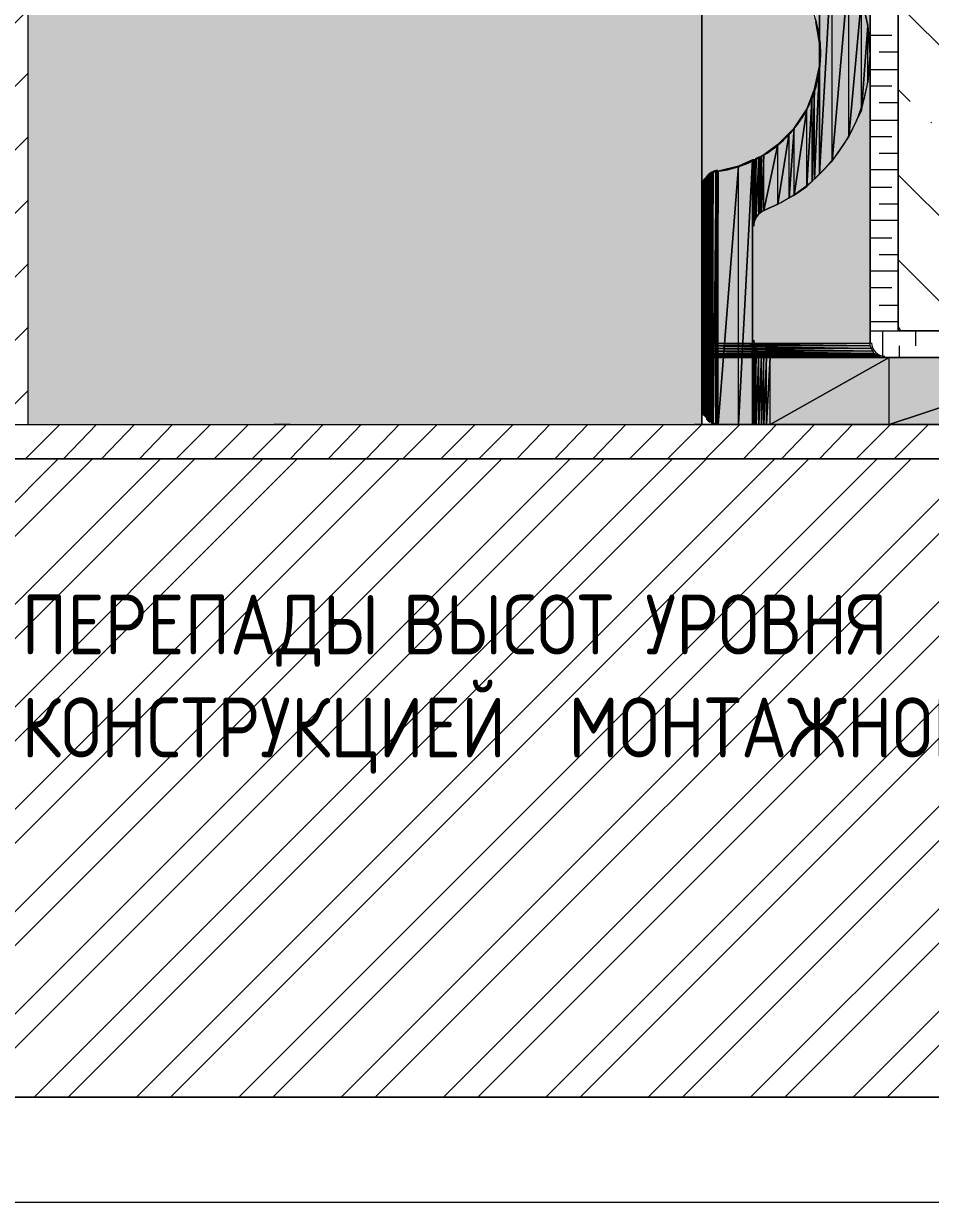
# Model space of a CAD drawing. Header units: millimetres. Extents: x 2518 to 53621, y 2061 to 18648.
# Drawn here: x 25748 to 27263, y 6857 to 8827 of the extents above; entities that cross this region are included whole.
import ezdxf

# ---------------------------------------------------------------- set-up
doc = ezdxf.new("R2010")
doc.units = ezdxf.units.MM
for name, color, linetype, lineweight in [('A-DETL', 7, 'Continuous', 9), ('A-DETL-6', 7, 'Continuous', 5), ('A-DETL-GENF', 7, 'Continuous', 9), ('G-ANNO-TEXT', 7, 'Continuous', 9)]:
    doc.layers.add(name, color=color, linetype=linetype, lineweight=lineweight)
for name, color, linetype, lineweight, true_color in [('A-DETL-GENF-1', 7, 'Continuous', 9, 0xd2d2d2), ('A-DETL-GENF-13', 7, 'Continuous', 9, 0xdddddd), ('A-DETL-GENF-15', 7, 'Continuous', 9, 0xc0c0c0)]:
    doc.layers.add(name, color=color, linetype=linetype, lineweight=lineweight, true_color=true_color)
doc.styles.add('GOST Common_10', font='GOST_Common.ttf', dxfattribs={"width": 0.9, "height": 100})

msp = doc.modelspace()

# ---------------------------------------------------------------- hatches: boundary and pattern name
at = {"layer": 'A-DETL-GENF'}
h = msp.add_hatch(dxfattribs=at)
h.set_pattern_fill('FP_13', color=256, style=0, pattern_type=2)
h.set_pattern_definition([(45, (18390.64, 0), (-53.033, 53.033), [])])
h.paths.add_polyline_path([(25634.2271, 8156.6045), (25755.2741, 8156.6045), (25755.2741, 13780.5878), (25475.8741, 13780.5878), (25475.8741, 8156.6045)])
h = msp.add_hatch(dxfattribs=at)
h.set_pattern_fill('FP_11', color=256, style=0, pattern_type=2)
h.set_pattern_definition([(135, (18390.64, 0), (-142.562, -142.562), []), (135, (18533.2, 0), (-142.562, -142.562), [252.016, -50.403, 1.676, -48.727])])
h.paths.add_polyline_path([(27209.4241, 8313.2378), (27416.8575, 8313.2378), (27416.8575, 9113.3378), (27613.7075, 9113.3378), (27613.7075, 8313.2378), (28136.5241, 8313.2378), (28136.5241, 13780.5878), (27209.4241, 13780.5878), (27209.4241, 8876.6997)])
h.paths.add_polyline_path([(27868.7658, 8333.4769), (27840.0045, 8337.2634), (27813.2033, 8348.3648), (27790.1886, 8366.0247), (27772.5287, 8389.0394), (27761.4273, 8415.8406), (27757.6408, 8444.6019), (27757.6408, 10130.3079), (27761.4273, 10159.0691), (27772.5287, 10185.8704), (27790.1886, 10208.8851), (27813.2033, 10226.5449), (27840.0045, 10237.6464), (27868.7658, 10241.4329), (27897.5271, 10237.6464), (27924.3283, 10226.5449), (27947.3431, 10208.8851), (27965.0029, 10185.8704), (27976.1043, 10159.0691), (27979.8908, 10130.3079), (27979.8908, 8444.6019), (27976.1043, 8415.8406), (27965.0029, 8389.0394), (27947.3431, 8366.0247), (27924.3283, 8348.3648), (27897.5271, 8337.2634)])
for points in [[(27078.1908, 8793.7212), (27078.1908, 8975.7545), (27071.8408, 8829.7045)], [(27078.1908, 8575.7045), (27099.3575, 8952.4712), (27078.1908, 8975.7545), (27078.1908, 8596.8712)], [(27078.1908, 8575.7045), (27099.3575, 8596.8712), (27099.3575, 8952.4712), (27079.38, 8596.8712)], [(27099.3575, 8596.8712), (27126.8741, 8914.3712), (27099.3575, 8952.4712), (27099.3575, 8637.0878)], [(27099.3575, 8596.8712), (27126.8741, 8637.0878), (27126.8741, 8914.3712), (27102.8429, 8637.0878)], [(27126.8741, 8637.0878), (27148.0408, 8869.9212), (27126.8741, 8914.3712), (27126.8741, 8681.5378)], [(27126.8741, 8637.0878), (27148.0408, 8681.5378), (27148.0408, 8869.9212), (27130.9151, 8681.5378)], [(27148.0408, 8681.5378), (27158.6241, 8823.3545), (27148.0408, 8869.9212), (27148.0408, 8823.3545)], [(27148.0408, 8681.5378), (27158.6241, 8728.1045), (27158.6241, 8823.3545)], [(27158.6241, 8728.1045), (27162.8575, 8774.6712), (27158.6241, 8823.3545)], [(27069.7241, 8567.2378), (27078.1908, 8575.7045), (27078.1908, 8755.6212), (27070.1047, 8575.7045)], [(27069.7241, 8567.2378), (27078.1908, 8755.6212), (27069.7241, 8717.5212), (27069.7241, 8575.7045)], [(27065.4908, 8563.0045), (27069.7241, 8567.2378), (27069.7241, 8717.5212), (27065.6068, 8567.2378)], [(27065.4908, 8563.0045), (27069.7241, 8717.5212), (27065.4908, 8706.9378), (27065.4908, 8567.2378)], [(27057.0241, 8554.5378), (27065.4908, 8563.0045), (27065.4908, 8706.9378), (27057.4945, 8563.0045)], [(27057.0241, 8554.5378), (27065.4908, 8706.9378), (27057.0241, 8683.6545), (27057.0241, 8563.0045)], [(27035.8575, 8539.7212), (27057.0241, 8683.6545), (27035.8575, 8651.9045), (27035.8575, 8554.5378)], [(27035.8575, 8539.7212), (27057.0241, 8554.5378), (27056.7129, 8681.5378), (27038.0364, 8554.5378)], [(27027.3908, 8535.4878), (27035.8575, 8539.7212), (27035.8575, 8651.9045), (27027.6987, 8539.7212)], [(27027.3908, 8535.4878), (27035.8575, 8651.9045), (27027.3908, 8643.4378), (27027.3908, 8539.7212)], [(27008.3408, 8524.9045), (27027.3908, 8535.4878), (27027.3908, 8643.4378), (27010.0417, 8535.4878)], [(27008.3408, 8524.9045), (27027.3908, 8643.4378), (27008.3408, 8624.3878), (27008.3408, 8535.4878)], [(26985.0575, 8514.3212), (27008.3408, 8524.9045), (27008.3408, 8624.3878), (26987.2963, 8524.9045)], [(26985.0575, 8514.3212), (27008.3408, 8624.3878), (26985.0575, 8607.4545), (26985.0575, 8524.9045)], [(26942.7241, 8156.6045), (26966.0075, 8598.9878), (26942.7241, 8588.4045), (26942.7241, 8268.7878)], [(26942.7241, 8156.6045), (26966.0075, 8156.6045), (26965.5371, 8590.0508), (26948.6285, 8268.7878)], [(26966.0075, 8491.0378), (26968.1241, 8598.9878), (26966.0075, 8598.9878), (26966.0075, 8497.3878)], [(26968.1241, 8497.3878), (26970.2408, 8598.9878), (26968.1241, 8598.9878), (26968.1241, 8501.6212)], [(26970.2408, 8501.6212), (26972.3575, 8601.1045), (26970.2408, 8598.9878), (26970.2408, 8505.8545)], [(26972.3575, 8505.8545), (26976.5908, 8603.2212), (26972.3575, 8601.1045), (26972.3575, 8507.9712)], [(26972.3575, 8505.8545), (26976.5908, 8507.9712), (26976.3147, 8596.8712), (26972.4495, 8507.9712)], [(26976.5908, 8507.9712), (26978.7075, 8603.2212), (26976.5908, 8603.2212), (26976.5908, 8510.0878)], [(26976.5908, 8507.9712), (26978.7075, 8510.0878), (26978.5664, 8596.8712), (26976.6379, 8510.0878)], [(26978.7075, 8510.0878), (26980.8241, 8605.3378), (26978.7075, 8602.8363), (26978.7075, 8512.2045)], [(26978.7075, 8510.0878), (26980.8241, 8512.2045), (26980.636, 8596.8712), (26978.7545, 8512.2045)], [(26980.8241, 8512.2045), (26985.0575, 8607.4545), (26980.8241, 8605.3378), (26980.8241, 8514.3212)], [(26980.8241, 8512.2045), (26985.0575, 8514.3212), (26984.5871, 8596.8712), (26980.9182, 8514.3212)], [(26887.6908, 8169.3045), (26889.8075, 8571.4712), (26887.6908, 8567.2378), (26887.6908, 8171.4212)], [(26889.8075, 8167.1878), (26889.8075, 8571.4712), (26887.6908, 8169.3045)], [(26889.8075, 8165.0712), (26891.9241, 8573.5878), (26889.8075, 8571.4712), (26889.8075, 8167.1878)], [(26891.9241, 8162.9545), (26891.9241, 8573.5878), (26889.8075, 8165.0712)], [(26891.9241, 8162.9545), (26894.0408, 8575.7045), (26891.9241, 8573.5878), (26891.9241, 8165.0712)], [(26894.0408, 8160.8378), (26894.0408, 8575.7045), (26891.9241, 8162.9545)], [(26894.0408, 8160.8378), (26896.1575, 8577.8212), (26894.0408, 8575.7045), (26894.0408, 8161.8962)], [(26896.1575, 8160.8378), (26896.1521, 8576.7615), (26894.0408, 8160.8378)], [(26896.1575, 8160.8378), (26898.2741, 8577.8212), (26896.1575, 8577.8212), (26896.1575, 8268.7878)], [(26898.2741, 8158.7212), (26898.2715, 8577.2913), (26896.1575, 8160.8378)], [(26900.3908, 8158.7212), (26900.3908, 8577.8212), (26898.2741, 8158.7212)], [(26898.2741, 8158.7212), (26900.3908, 8577.8212), (26898.2741, 8577.292), (26898.2741, 8159.7795)], [(26900.3908, 8158.7212), (26904.6241, 8579.9378), (26900.3908, 8577.8212), (26900.3908, 8268.7878)], [(26904.6241, 8156.6045), (26904.6135, 8578.8768), (26900.3908, 8158.7212)], [(26904.6241, 8156.6045), (26906.7408, 8579.9378), (26904.6241, 8579.9378), (26904.6241, 8158.7212)], [(26906.7408, 8156.6045), (26906.7382, 8579.408), (26904.6241, 8156.6045)], [(26908.8575, 8156.6045), (26908.8575, 8579.9378), (26906.7408, 8156.6045)], [(26906.7408, 8156.6045), (26908.8575, 8579.9378), (26906.7408, 8579.4087), (26906.7408, 8268.7878)], [(26908.8575, 8156.6045), (26942.7241, 8156.6045), (26942.7241, 8588.4045), (26917.6562, 8268.7878)], [(26908.8575, 8156.6045), (26942.7241, 8588.4045), (26908.8575, 8579.9378), (26908.8575, 8268.7878)], [(26966.0075, 8491.0378), (26968.1241, 8497.3878), (26967.6676, 8575.7045), (26966.132, 8497.3878)], [(26968.1241, 8497.3878), (26970.2408, 8501.6212), (26969.7557, 8575.7045), (26968.2123, 8501.6212)], [(26970.2408, 8501.6212), (26972.3575, 8505.8545), (26971.8171, 8575.7045), (26970.3309, 8505.8545)], [(26881.3408, 8184.1212), (26883.4575, 8556.6545), (26881.3408, 8552.4212), (26881.3408, 8268.7878)], [(26883.4575, 8179.8878), (26883.4575, 8556.6545), (26881.3408, 8184.1212)], [(26883.4575, 8173.5378), (26885.5741, 8567.2378), (26883.4575, 8563.0045), (26883.4575, 8179.8878)], [(26885.5741, 8171.4212), (26885.5741, 8567.2378), (26883.4575, 8173.5378)], [(26885.5741, 8171.4212), (26887.6908, 8567.2378), (26885.5741, 8567.2378), (26885.5741, 8173.5378)], [(26887.6908, 8169.3045), (26887.6908, 8567.2378), (26885.5741, 8171.4212)], [(26966.0075, 8156.6045), (26968.1241, 8287.8378), (26966.0075, 8290.798), (26966.0075, 8268.7878)], [(26968.1241, 8156.6045), (26970.2408, 8283.6045), (26968.1241, 8286.5425), (26968.1241, 8268.7878)], [(26970.2408, 8156.6045), (26972.3575, 8279.3712), (26970.2408, 8283.6045), (26970.2408, 8268.7878)], [(26972.3575, 8156.6045), (26976.5908, 8275.1378), (26972.3575, 8279.3712), (26972.3575, 8268.7878)], [(26976.5908, 8156.6045), (26980.8241, 8273.0212), (26976.5908, 8275.1378), (26976.5908, 8268.7878)], [(26966.0075, 8156.6045), (26968.1241, 8156.6045), (26967.8169, 8268.7878)], [(26968.1241, 8156.6045), (26970.2408, 8156.6045), (26969.9939, 8268.7878)], [(26970.2408, 8156.6045), (26972.3575, 8156.6045), (26972.175, 8268.7878)], [(26972.3575, 8156.6045), (26976.5908, 8156.6045), (26976.364, 8268.7878)], [(26976.5908, 8156.6045), (26980.8241, 8156.6045), (26980.6702, 8268.7878)], [(26980.8241, 8156.6045), (26985.0575, 8270.9045), (26980.8241, 8273.0212), (26980.8241, 8268.7878)], [(26980.8241, 8156.6045), (26985.0575, 8156.6045), (26984.9791, 8268.7878)], [(26985.0575, 8156.6045), (26989.2908, 8268.7878), (26985.0575, 8270.9045), (26985.0575, 8268.7878)], [(26989.2908, 8156.6045), (26989.2908, 8268.7878), (26985.0575, 8156.6045)], [(26995.6408, 8156.6045), (26995.6408, 8268.7878), (26989.2908, 8156.6045)], [(26989.2908, 8156.6045), (26995.6408, 8268.7878), (26989.2908, 8268.7878)], [(26995.6408, 8156.6045), (27194.6075, 8156.6045), (27194.6075, 8268.7878), (27162.8575, 8250.8862)], [(26995.6408, 8156.6045), (27194.6075, 8268.7878), (26995.6408, 8268.7878)], [(27194.6075, 8156.6045), (27533.2741, 8268.7878), (27194.6075, 8268.7878)], [(27533.2741, 8156.6045), (27533.2741, 8268.7878), (27196.0413, 8156.6045), (27416.8575, 8156.6045)]]:
    msp.add_hatch(color=256, dxfattribs=at).paths.add_polyline_path(points)
at = {"layer": 'A-DETL-GENF-1'}
h = msp.add_hatch(dxfattribs=at)
h.set_pattern_fill('FP_9', color=256, style=0, pattern_type=2)
h.set_pattern_definition([(0, (18390.643, 0), (60.96, 15.24), [5.029, -40.691, 5.029, -40.691, -243.84]), (0, (18390.643, 0), (60.96, 15.24), [-91.44, 5.029, -86.411, 5.029, -40.691, -106.68]), (0, (18390.643, 0), (60.96, 15.24), [-228.6, 5.029, -25.451, 5.029, -71.171]), (120, (18413.503, 7.62), (-43.678227, 45.172909), [5.029, -40.691, 5.029, -40.691, -243.84]), (120, (18413.503, 7.62), (-43.678227, 45.172909), [-91.44, 5.029, -86.411, 5.029, -40.691, -106.68]), (120, (18413.503, 7.62), (-43.678227, 45.172909), [-228.6, 5.029, -25.451, 5.029, -71.171]), (240, (18421.123, 38.1), (-17.281773, -60.412909), [5.029, -40.691, 5.029, -40.691, -243.84]), (240, (18421.123, 38.1), (-17.281773, -60.412909), [-91.44, 5.029, -86.411, 5.029, -40.691, -106.68]), (240, (18421.123, 38.1), (-17.281773, -60.412909), [-228.6, 5.029, -25.451, 5.029, -71.171])])
h.paths.add_polyline_path([(25755.2741, 8156.6045), (26881.3408, 8156.6045), (26881.3408, 13780.5878), (25755.2741, 13780.5878), (25755.2741, 9352.5212)])
at = {"layer": 'A-DETL-GENF-13'}
h = msp.add_hatch(color=256, dxfattribs=at)
h.paths.add_polyline_path([(27162.8575, 8774.6712), (27162.8575, 13780.5878), (26881.3408, 13780.5878), (26881.3408, 9716.5878), (26883.4575, 9720.8212), (26883.4575, 9725.0545), (26885.5741, 9725.0545), (26885.5741, 9727.1712), (26887.6908, 9729.2878), (26889.8075, 9729.2878), (26891.9241, 9731.4045), (26957.5408, 9731.4045), (26959.6575, 9729.2878), (26961.7741, 9729.2878), (26963.8908, 9727.1712), (26963.8908, 9725.0545), (26966.0075, 9722.9378), (26966.0075, 9667.9045), (26970.2408, 9676.3712), (26982.9408, 9689.0712), (26987.1741, 9689.0712), (26993.5241, 9691.1878), (26997.7575, 9691.1878), (27004.1075, 9689.0712), (27008.3408, 9689.0712), (27021.0408, 9676.3712), (27025.2741, 9667.9045), (27025.2741, 9606.5212), (27065.4908, 9585.3545), (27069.7241, 9462.5878), (27069.7241, 9352.5212), (27065.4908, 9240.3378), (27023.1575, 9219.1712), (27023.1575, 9149.3212), (27021.0408, 9142.9712), (27018.9241, 9138.7378), (27010.4575, 9130.2712), (27006.2241, 9128.1545), (26999.8741, 9126.0378), (26989.2908, 9126.0378), (26985.0575, 9128.1545), (26978.7075, 9130.2712), (26974.4741, 9134.5045), (26972.3575, 9138.7378), (26968.1241, 9142.9712), (26968.1241, 9149.3212), (26966.0075, 9153.5545), (26966.0075, 9058.3045), (26972.3575, 9045.6045), (26976.5908, 9043.4878), (26978.7075, 9039.2545), (26980.8241, 9039.2545), (27027.3908, 9015.9712), (27040.6875, 9006.2402), (27065.4908, 8988.4545), (27078.1908, 8975.7545), (27099.3575, 8952.4712), (27126.8741, 8914.3712), (27148.0408, 8869.9212), (27158.6241, 8823.3545)])
h.paths.add_polyline_path([(26966.0075, 8292.0712), (27162.8575, 8292.0712), (27162.8575, 8774.6712), (27158.6241, 8728.1045), (27148.0408, 8681.5378), (27126.8741, 8637.0878), (27099.3575, 8596.8712), (27057.0241, 8554.5378), (27035.8575, 8539.7212), (27027.3908, 8535.4878), (27008.3408, 8524.9045), (26980.8241, 8512.2045), (26976.5908, 8507.9712), (26972.3575, 8505.8545), (26968.1241, 8497.3878), (26966.0075, 8491.0378), (26966.0075, 8426.4853)])
h.paths.add_polyline_path([(26881.3408, 8552.4212), (26883.4575, 8556.6545), (26883.4575, 8563.0045), (26885.5741, 8567.2378), (26887.6908, 8567.2378), (26889.8075, 8571.4712), (26896.1575, 8577.8212), (26900.3908, 8577.8212), (26904.6241, 8579.9378), (26908.8575, 8579.9378), (26942.7241, 8588.4045), (26966.0075, 8598.9878), (26970.2408, 8598.9878), (26972.3575, 8601.1045), (26976.5908, 8603.2212), (26978.7075, 8603.2212), (26980.8241, 8605.3378), (26985.0575, 8607.4545), (27008.3408, 8624.3878), (27035.8575, 8651.9045), (27057.0241, 8683.6545), (27069.7241, 8717.5212), (27078.1908, 8755.6212), (27078.1908, 8793.7212), (27071.8408, 8829.7045), (27065.4908, 8842.4045), (27057.0241, 8865.6878), (27035.8575, 8897.4378), (27027.3908, 8908.0212), (27010.4575, 8924.9545), (26985.0575, 8944.0045), (26980.8241, 8946.1212), (26978.7075, 8946.1212), (26976.5908, 8948.2378), (26972.3575, 8950.3545), (26970.2408, 8950.3545), (26968.1241, 8952.4712), (26966.0075, 8952.4712), (26955.4241, 8956.7045), (26953.3075, 8958.8212), (26944.8408, 8963.0545), (26906.7408, 8971.5212), (26902.5075, 8971.5212), (26897.2158, 8973.6378), (26895.8551, 8973.9402), (26885.5741, 8984.2212), (26885.5741, 8988.4545), (26883.4575, 8988.4545), (26883.4575, 8994.8045), (26881.3408, 8999.0378), (26881.3408, 8556.6545)])
for points in [[(27162.8575, 8287.8378), (27162.8575, 8292.0712), (26966.0075, 8292.0712), (26966.6489, 8290.7883), (26970.2408, 8290.7343)], [(26970.2408, 8287.8378), (27162.8575, 8287.8378), (26966.6489, 8290.7883), (26968.1241, 8287.8378)], [(27164.9741, 8283.6045), (27162.8575, 8287.8378), (26968.1241, 8287.8378), (26968.7767, 8286.5328), (27162.8575, 8283.6361)], [(26970.2408, 8283.6045), (27162.8575, 8283.6361), (26968.7767, 8286.5328)], [(27167.0908, 8279.3712), (27164.9741, 8283.6045), (26970.2408, 8283.6045), (26970.9042, 8282.2776), (27164.9741, 8279.4025)], [(26972.3575, 8279.3712), (27162.8575, 8279.4339), (26970.9042, 8282.2776)], [(27169.2075, 8275.1378), (27167.0908, 8279.3712), (26972.3575, 8279.3712), (26973.7159, 8278.0127), (27167.0908, 8275.1689)], [(26976.5908, 8275.1378), (27162.8575, 8275.2312), (26973.7159, 8278.0127)], [(27173.4408, 8273.0212), (27169.2075, 8275.1378), (26976.5908, 8275.1378), (26977.9916, 8274.4375), (27169.2075, 8273.0518)], [(26980.8241, 8273.0212), (27162.8575, 8273.0978), (26977.9916, 8274.4375)], [(27177.6741, 8270.9045), (27173.4408, 8273.0212), (26980.8241, 8273.0212), (26982.2659, 8272.3003), (27173.4408, 8270.9347)], [(26985.0575, 8270.9045), (27162.8575, 8271.0103), (26982.2659, 8272.3003)], [(27181.9075, 8268.7878), (27177.6741, 8270.9045), (26985.0575, 8270.9045), (26986.5391, 8270.1637), (27177.6741, 8268.8176)], [(26995.6408, 8268.7878), (27162.8575, 8268.922), (26986.5391, 8270.1637), (26989.2908, 8268.7878)]]:
    msp.add_hatch(color=256, dxfattribs=at).paths.add_polyline_path(points)
at = {"layer": 'A-DETL-GENF-15'}
h = msp.add_hatch(dxfattribs=at)
h.set_pattern_fill('FP_12', color=256, style=0, pattern_type=2)
h.set_pattern_definition([(45, (18390.64, 0), (-85.5373, 85.5373), []), (45, (18447.67, 0), (-85.5373, 85.5373), [])])
h.paths.add_polyline_path([(31190.8741, 7032.6545), (31190.8741, 8099.4545), (25475.8741, 8099.4545), (25475.8741, 7032.6545), (27716.646, 7032.6545)])

# ---------------------------------------------------------------- linework, layer by layer
at = {"layer": 'A-DETL'}
for p, q in [((25755.2741, 8156.6045), (25755.2741, 13780.5878)), ((26881.3408, 8156.6045), (26881.3408, 13780.5878)), ((27162.8575, 8292.0712), (27162.8575, 13780.5878)), ((27209.4241, 13780.5878), (27209.4241, 8313.2378)), ((27078.1908, 8793.7212), (27078.1908, 8975.7545)), ((27078.1908, 8575.7045), (27099.3575, 8952.4712)), ((27099.3575, 8596.8712), (27099.3575, 8952.4712)), ((27099.3575, 8596.8712), (27126.8741, 8914.3712)), ((27126.8741, 8637.0878), (27126.8741, 8914.3712)), ((27126.8741, 8637.0878), (27148.0408, 8869.9212)), ((27158.6241, 8823.3545), (27148.0408, 8869.9212)), ((27148.0408, 8681.5378), (27148.0408, 8869.9212)), ((27071.8408, 8829.7045), (27078.1908, 8793.7212)), ((27148.0408, 8681.5378), (27158.6241, 8823.3545)), ((27162.8575, 8774.6712), (27158.6241, 8823.3545)), ((27158.6241, 8728.1045), (27158.6241, 8823.3545)), ((27078.1908, 8793.7212), (27078.1908, 8755.6212)), ((27158.6241, 8728.1045), (27162.8575, 8774.6712)), ((27069.7241, 8567.2378), (27078.1908, 8755.6212)), ((27078.1908, 8755.6212), (27069.7241, 8717.5212)), ((27078.1908, 8575.7045), (27078.1908, 8755.6212)), ((27148.0408, 8681.5378), (27158.6241, 8728.1045)), ((27065.4908, 8563.0045), (27069.7241, 8717.5212)), ((27069.7241, 8717.5212), (27065.4908, 8706.9378)), ((27069.7241, 8567.2378), (27069.7241, 8717.5212)), ((27057.0241, 8554.5378), (27065.4908, 8706.9378)), ((27065.4908, 8706.9378), (27057.0241, 8683.6545)), ((27065.4908, 8563.0045), (27065.4908, 8706.9378)), ((27035.8575, 8539.7212), (27057.0241, 8683.6545)), ((27057.0241, 8683.6545), (27035.8575, 8651.9045)), ((27057.0241, 8554.5378), (27057.0241, 8683.6545)), ((27126.8741, 8637.0878), (27148.0408, 8681.5378)), ((27027.3908, 8535.4878), (27035.8575, 8651.9045)), ((27035.8575, 8651.9045), (27027.3908, 8643.4378)), ((27035.8575, 8539.7212), (27035.8575, 8651.9045)), ((27008.3408, 8524.9045), (27027.3908, 8643.4378)), ((27027.3908, 8643.4378), (27008.3408, 8624.3878)), ((27027.3908, 8535.4878), (27027.3908, 8643.4378)), ((27099.3575, 8596.8712), (27126.8741, 8637.0878)), ((26985.0575, 8514.3212), (27008.3408, 8624.3878)), ((27008.3408, 8624.3878), (26985.0575, 8607.4545)), ((27008.3408, 8524.9045), (27008.3408, 8624.3878)), ((26942.7241, 8156.6045), (26966.0075, 8598.9878)), ((26966.0075, 8598.9878), (26942.7241, 8588.4045)), ((26966.0075, 8491.0378), (26968.1241, 8598.9878)), ((26968.1241, 8598.9878), (26966.0075, 8598.9878)), ((26966.0075, 8156.6045), (26966.0075, 8598.9878)), ((26968.1241, 8497.3878), (26970.2408, 8598.9878)), ((26970.2408, 8598.9878), (26968.1241, 8598.9878)), ((26968.1241, 8497.3878), (26968.1241, 8598.9878)), ((26970.2408, 8501.6212), (26972.3575, 8601.1045)), ((26972.3575, 8601.1045), (26970.2408, 8598.9878)), ((26970.2408, 8501.6212), (26970.2408, 8598.9878)), ((26972.3575, 8505.8545), (26976.5908, 8603.2212)), ((26976.5908, 8603.2212), (26972.3575, 8601.1045)), ((26972.3575, 8505.8545), (26972.3575, 8601.1045)), ((26976.5908, 8507.9712), (26978.7075, 8603.2212)), ((26978.7075, 8603.2212), (26976.5908, 8603.2212)), ((26976.5908, 8507.9712), (26976.5908, 8603.2212)), ((26978.7075, 8510.0878), (26980.8241, 8605.3378)), ((26980.8241, 8605.3378), (26978.7075, 8603.2212)), ((26978.7075, 8510.0878), (26978.7075, 8603.2212)), ((26980.8241, 8512.2045), (26985.0575, 8607.4545)), ((26985.0575, 8607.4545), (26980.8241, 8605.3378)), ((26980.8241, 8512.2045), (26980.8241, 8605.3378)), ((26985.0575, 8514.3212), (26985.0575, 8607.4545)), ((27078.1908, 8575.7045), (27099.3575, 8596.8712)), ((26889.8075, 8571.4712), (26887.6908, 8567.2378)), ((26889.8075, 8571.4712), (26887.6908, 8169.3045)), ((26891.9241, 8573.5878), (26889.8075, 8571.4712)), ((26891.9241, 8573.5878), (26889.8075, 8165.0712)), ((26889.8075, 8167.1878), (26889.8075, 8571.4712)), ((26894.0408, 8575.7045), (26891.9241, 8573.5878)), ((26894.0408, 8575.7045), (26891.9241, 8162.9545)), ((26891.9241, 8162.9545), (26891.9241, 8573.5878)), ((26894.0408, 8160.8378), (26896.1575, 8577.8212)), ((26896.1575, 8577.8212), (26894.0408, 8575.7045)), ((26894.0408, 8160.8378), (26894.0408, 8575.7045)), ((26898.2741, 8577.8212), (26896.1575, 8577.8212)), ((26898.2741, 8577.8212), (26896.1575, 8160.8378)), ((26896.1575, 8160.8378), (26896.1575, 8577.8212)), ((26898.2741, 8158.7212), (26900.3908, 8577.8212)), ((26900.3908, 8577.8212), (26898.2741, 8577.8212)), ((26898.2741, 8158.7212), (26898.2741, 8577.8212)), ((26904.6241, 8579.9378), (26900.3908, 8577.8212)), ((26904.6241, 8579.9378), (26900.3908, 8158.7212)), ((26900.3908, 8158.7212), (26900.3908, 8577.8212)), ((26904.6241, 8156.6045), (26906.7408, 8579.9378)), ((26906.7408, 8579.9378), (26904.6241, 8579.9378)), ((26904.6241, 8156.6045), (26904.6241, 8579.9378)), ((26906.7408, 8156.6045), (26908.8575, 8579.9378)), ((26908.8575, 8579.9378), (26906.7408, 8579.9378)), ((26906.7408, 8156.6045), (26906.7408, 8579.9378)), ((26908.8575, 8156.6045), (26942.7241, 8588.4045)), ((26942.7241, 8588.4045), (26908.8575, 8579.9378)), ((26908.8575, 8156.6045), (26908.8575, 8579.9378)), ((26942.7241, 8156.6045), (26942.7241, 8588.4045)), ((27069.7241, 8567.2378), (27078.1908, 8575.7045)), ((26883.4575, 8556.6545), (26881.3408, 8552.4212)), ((26883.4575, 8556.6545), (26881.3408, 8184.1212)), ((26885.5741, 8567.2378), (26883.4575, 8563.0045)), ((26885.5741, 8567.2378), (26883.4575, 8173.5378)), ((26883.4575, 8563.0045), (26883.4575, 8556.6545)), ((26883.4575, 8179.8878), (26883.4575, 8556.6545)), ((26887.6908, 8567.2378), (26885.5741, 8567.2378)), ((26887.6908, 8567.2378), (26885.5741, 8171.4212)), ((26885.5741, 8171.4212), (26885.5741, 8567.2378)), ((26887.6908, 8169.3045), (26887.6908, 8567.2378)), ((27035.8575, 8539.7212), (27057.0241, 8554.5378)), ((27057.0241, 8554.5378), (27065.4908, 8563.0045)), ((27065.4908, 8563.0045), (27069.7241, 8567.2378)), ((27008.3408, 8524.9045), (27027.3908, 8535.4878)), ((27027.3908, 8535.4878), (27035.8575, 8539.7212)), ((26976.5908, 8507.9712), (26978.7075, 8510.0878)), ((26978.7075, 8510.0878), (26980.8241, 8512.2045)), ((26980.8241, 8512.2045), (26985.0575, 8514.3212)), ((26985.0575, 8514.3212), (27008.3408, 8524.9045)), ((26966.0075, 8491.0378), (26968.1241, 8497.3878)), ((26968.1241, 8497.3878), (26970.2408, 8501.6212)), ((26970.2408, 8501.6212), (26972.3575, 8505.8545)), ((26972.3575, 8505.8545), (26976.5908, 8507.9712)), ((27209.4241, 8313.2378), (27416.8575, 8313.2378)), ((27162.8575, 8292.0712), (26966.0075, 8292.0712)), ((26968.1241, 8287.8378), (26966.0075, 8292.0712)), ((26966.0075, 8156.6045), (26968.1241, 8287.8378)), ((27162.8575, 8287.8378), (26966.6489, 8290.7883)), ((27162.8575, 8287.8378), (26968.1241, 8287.8378)), ((26970.2408, 8283.6045), (26968.1241, 8287.8378)), ((26968.1241, 8156.6045), (26968.1241, 8287.8378)), ((26968.1241, 8156.6045), (26970.2408, 8283.6045)), ((27164.9741, 8283.6045), (26968.7767, 8286.5328)), ((27164.9741, 8283.6045), (26970.2408, 8283.6045)), ((26972.3575, 8279.3712), (26970.2408, 8283.6045)), ((26970.2408, 8156.6045), (26970.2408, 8283.6045)), ((26970.2408, 8156.6045), (26972.3575, 8279.3712)), ((27167.0908, 8279.3712), (26970.9042, 8282.2776)), ((27167.0908, 8279.3712), (26972.3575, 8279.3712)), ((26976.5908, 8275.1378), (26972.3575, 8279.3712)), ((26972.3575, 8156.6045), (26972.3575, 8279.3712)), ((26972.3575, 8156.6045), (26976.5908, 8275.1378)), ((27169.2075, 8275.1378), (26973.7159, 8278.0127)), ((27169.2075, 8275.1378), (26976.5908, 8275.1378)), ((26980.8241, 8273.0212), (26976.5908, 8275.1378)), ((26976.5908, 8156.6045), (26976.5908, 8275.1378)), ((27173.4408, 8273.0212), (26977.9916, 8274.4375)), ((27162.8575, 8287.8378), (27162.8575, 8292.0712)), ((27164.9741, 8283.6045), (27162.8575, 8287.8378)), ((27167.0908, 8279.3712), (27164.9741, 8283.6045)), ((27169.2075, 8275.1378), (27167.0908, 8279.3712)), ((27173.4408, 8273.0212), (27169.2075, 8275.1378)), ((26976.5908, 8156.6045), (26980.8241, 8273.0212)), ((27173.4408, 8273.0212), (26980.8241, 8273.0212)), ((26985.0575, 8270.9045), (26980.8241, 8273.0212)), ((26980.8241, 8156.6045), (26980.8241, 8273.0212)), ((26980.8241, 8156.6045), (26985.0575, 8270.9045)), ((27177.6741, 8270.9045), (26982.2659, 8272.3003)), ((27177.6741, 8270.9045), (26985.0575, 8270.9045)), ((26989.2908, 8268.7878), (26985.0575, 8270.9045)), ((26985.0575, 8156.6045), (26985.0575, 8270.9045)), ((26985.0575, 8156.6045), (26989.2908, 8268.7878)), ((27181.9075, 8268.7878), (26986.5391, 8270.1637)), ((26989.2908, 8156.6045), (26995.6408, 8268.7878)), ((26995.6408, 8268.7878), (26989.2908, 8268.7878)), ((26989.2908, 8156.6045), (26989.2908, 8268.7878)), ((26995.6408, 8156.6045), (27194.6075, 8268.7878)), ((27194.6075, 8268.7878), (26995.6408, 8268.7878)), ((26995.6408, 8156.6045), (26995.6408, 8268.7878)), ((27177.6741, 8270.9045), (27173.4408, 8273.0212)), ((27181.9075, 8268.7878), (27177.6741, 8270.9045)), ((27194.6075, 8156.6045), (27533.2741, 8268.7878)), ((27533.2741, 8268.7878), (27194.6075, 8268.7878)), ((27194.6075, 8156.6045), (27194.6075, 8268.7878)), ((26881.3408, 8184.1212), (26883.4575, 8179.8878)), ((26883.4575, 8179.8878), (26883.4575, 8173.5378)), ((25475.8741, 8156.6045), (25755.2741, 8156.6045)), ((25755.2741, 8156.6045), (26881.3408, 8156.6045)), ((26883.4575, 8173.5378), (26885.5741, 8171.4212)), ((26885.5741, 8171.4212), (26887.6908, 8169.3045)), ((26887.6908, 8169.3045), (26889.8075, 8167.1878)), ((26889.8075, 8167.1878), (26889.8075, 8165.0712)), ((26889.8075, 8165.0712), (26891.9241, 8162.9545)), ((26891.9241, 8162.9545), (26894.0408, 8160.8378)), ((26894.0408, 8160.8378), (26896.1575, 8160.8378)), ((26896.1575, 8160.8378), (26898.2741, 8158.7212)), ((26898.2741, 8158.7212), (26900.3908, 8158.7212)), ((26900.3908, 8158.7212), (26904.6241, 8156.6045)), ((26904.6241, 8156.6045), (26906.7408, 8156.6045)), ((26906.7408, 8156.6045), (26908.8575, 8156.6045)), ((26908.8575, 8156.6045), (26942.7241, 8156.6045)), ((26942.7241, 8156.6045), (26966.0075, 8156.6045)), ((26966.0075, 8156.6045), (26968.1241, 8156.6045)), ((26968.1241, 8156.6045), (26970.2408, 8156.6045)), ((26970.2408, 8156.6045), (26972.3575, 8156.6045)), ((26972.3575, 8156.6045), (26976.5908, 8156.6045)), ((26976.5908, 8156.6045), (26980.8241, 8156.6045)), ((26980.8241, 8156.6045), (26985.0575, 8156.6045)), ((26985.0575, 8156.6045), (26989.2908, 8156.6045)), ((26989.2908, 8156.6045), (26995.6408, 8156.6045)), ((26995.6408, 8156.6045), (27194.6075, 8156.6045)), ((27194.6075, 8156.6045), (27533.2741, 8156.6045)), ((31190.8741, 8099.4545), (25475.8741, 8099.4545)), ((25475.8741, 7032.6545), (31190.8741, 7032.6545)), ((31190.8741, 7032.6545), (25475.8741, 7032.6545)), ((38390.8741, 6856.6045), (24833.3741, 6856.6045))]:
    msp.add_line(p, q, dxfattribs=at)
at = {"layer": 'A-DETL-6'}
for p, q in [((26881.3408, 8156.6045), (26881.3408, 13780.5878)), ((26881.3408, 8292.0712), (26881.3408, 13780.5878)), ((26881.3408, 8268.7878), (26881.3408, 13780.5878)), ((26881.3408, 13780.5878), (26881.3408, 8156.6045)), ((27162.8575, 13780.5878), (27162.8575, 8313.2378)), ((27162.8575, 13780.5878), (27162.8575, 8292.0712)), ((27162.8575, 13780.5878), (27162.8575, 8292.0712)), ((27209.4241, 8313.2378), (27209.4241, 13780.5878)), ((27209.4241, 8313.2378), (27209.4241, 13780.5878)), ((27078.1908, 8575.7045), (27078.1908, 8975.7545)), ((27078.1908, 8975.7545), (27078.1908, 8793.7212)), ((27099.3575, 8952.4712), (27078.1908, 8575.7045)), ((27099.3575, 8952.4712), (27078.1908, 8575.7045)), ((27099.3575, 8596.8712), (27099.3575, 8952.4712)), ((27099.3575, 8596.8712), (27099.3575, 8952.4712)), ((27126.8741, 8914.3712), (27099.3575, 8596.8712)), ((27126.8741, 8914.3712), (27099.3575, 8596.8712)), ((27126.8741, 8637.0878), (27126.8741, 8914.3712)), ((27126.8741, 8637.0878), (27126.8741, 8914.3712)), ((27148.0408, 8869.9212), (27126.8741, 8637.0878)), ((27148.0408, 8869.9212), (27126.8741, 8637.0878)), ((27148.0408, 8681.5378), (27148.0408, 8869.9212)), ((27148.0408, 8869.9212), (27158.6241, 8823.3545)), ((27148.0408, 8681.5378), (27148.0408, 8869.9212)), ((27078.1908, 8793.7212), (27071.8408, 8829.7045)), ((27158.6241, 8823.3545), (27148.0408, 8681.5378)), ((27158.6241, 8823.3545), (27148.0408, 8681.5378)), ((27158.6241, 8728.1045), (27158.6241, 8823.3545)), ((27158.6241, 8823.3545), (27162.8575, 8774.6712)), ((27158.6241, 8728.1045), (27158.6241, 8823.3545)), ((27198.8408, 8806.4212), (27162.8575, 8806.4212)), ((27078.1908, 8793.7212), (27078.1908, 8755.6212)), ((27078.1908, 8575.7045), (27078.1908, 8793.7212)), ((27078.1908, 8793.7212), (27078.1908, 8575.7045)), ((27078.1908, 8575.7045), (27078.1908, 8793.7212)), ((27162.8575, 8774.6712), (27158.6241, 8728.1045)), ((27209.4241, 8778.9045), (27177.6741, 8778.9045)), ((27078.1908, 8755.6212), (27069.7241, 8567.2378)), ((27078.1908, 8755.6212), (27069.7241, 8567.2378)), ((27069.7241, 8717.5212), (27078.1908, 8755.6212)), ((27078.1908, 8755.6212), (27078.1908, 8575.7045)), ((27078.1908, 8575.7045), (27078.1908, 8755.6212)), ((27209.4241, 8749.2712), (27162.8575, 8749.2712)), ((27148.0408, 8681.5378), (27158.6241, 8728.1045)), ((27069.7241, 8717.5212), (27065.4908, 8563.0045)), ((27069.7241, 8717.5212), (27065.4908, 8563.0045)), ((27065.4908, 8706.9378), (27069.7241, 8717.5212)), ((27069.7241, 8567.2378), (27069.7241, 8717.5212)), ((27069.7241, 8567.2378), (27069.7241, 8717.5212)), ((27198.8408, 8721.7545), (27162.8575, 8721.7545)), ((27065.4908, 8706.9378), (27057.0241, 8554.5378)), ((27065.4908, 8706.9378), (27057.0241, 8554.5378)), ((27057.0241, 8683.6545), (27065.4908, 8706.9378)), ((27065.4908, 8563.0045), (27065.4908, 8706.9378)), ((27065.4908, 8563.0045), (27065.4908, 8706.9378)), ((27209.4241, 8694.2378), (27177.6741, 8694.2378)), ((27057.0241, 8683.6545), (27035.8575, 8539.7212)), ((27057.0241, 8683.6545), (27035.8575, 8539.7212)), ((27035.8575, 8651.9045), (27057.0241, 8683.6545)), ((27057.0241, 8554.5378), (27057.0241, 8683.6545)), ((27057.0241, 8554.5378), (27057.0241, 8683.6545)), ((27126.8741, 8637.0878), (27148.0408, 8681.5378)), ((27035.8575, 8651.9045), (27027.3908, 8535.4878)), ((27035.8575, 8651.9045), (27027.3908, 8535.4878)), ((27027.3908, 8643.4378), (27035.8575, 8651.9045)), ((27035.8575, 8539.7212), (27035.8575, 8651.9045)), ((27035.8575, 8539.7212), (27035.8575, 8651.9045)), ((27209.4241, 8664.6045), (27162.8575, 8664.6045)), ((27027.3908, 8643.4378), (27008.3408, 8524.9045)), ((27027.3908, 8643.4378), (27008.3408, 8524.9045)), ((27008.3408, 8624.3878), (27027.3908, 8643.4378)), ((27027.3908, 8535.4878), (27027.3908, 8643.4378)), ((27027.3908, 8535.4878), (27027.3908, 8643.4378)), ((27099.3575, 8596.8712), (27126.8741, 8637.0878)), ((27198.8408, 8637.0878), (27162.8575, 8637.0878)), ((27008.3408, 8624.3878), (26985.0575, 8514.3212)), ((27008.3408, 8624.3878), (26985.0575, 8514.3212)), ((26985.0575, 8607.4545), (27008.3408, 8624.3878)), ((27008.3408, 8524.9045), (27008.3408, 8624.3878)), ((27008.3408, 8524.9045), (27008.3408, 8624.3878)), ((27209.4241, 8609.5712), (27177.6741, 8609.5712)), ((26966.0075, 8598.9878), (26942.7241, 8156.6045)), ((26966.0075, 8598.9878), (26942.7241, 8156.6045)), ((26942.7241, 8588.4045), (26966.0075, 8598.9878)), ((26968.1241, 8598.9878), (26966.0075, 8491.0378)), ((26968.1241, 8598.9878), (26966.0075, 8491.0378)), ((26966.0075, 8491.0378), (26966.0075, 8598.9878)), ((26966.0075, 8598.9878), (26968.1241, 8598.9878)), ((26966.0075, 8486.8045), (26966.0075, 8598.9878)), ((26966.0075, 8598.9878), (26966.0075, 8486.8045)), ((26966.0075, 8486.8045), (26966.0075, 8598.9878)), ((26966.0075, 8598.9878), (26966.0075, 8491.0378)), ((26966.0075, 8156.6045), (26966.0075, 8598.9878)), ((26970.2408, 8598.9878), (26968.1241, 8497.3878)), ((26970.2408, 8598.9878), (26968.1241, 8497.3878)), ((26968.1241, 8497.3878), (26968.1241, 8598.9878)), ((26968.1241, 8598.9878), (26970.2408, 8598.9878)), ((26968.1241, 8497.3878), (26968.1241, 8598.9878)), ((26972.3575, 8601.1045), (26970.2408, 8501.6212)), ((26972.3575, 8601.1045), (26970.2408, 8501.6212)), ((26970.2408, 8598.9878), (26972.3575, 8601.1045)), ((26970.2408, 8501.6212), (26970.2408, 8598.9878)), ((26970.2408, 8501.6212), (26970.2408, 8598.9878)), ((26976.5908, 8603.2212), (26972.3575, 8505.8545)), ((26976.5908, 8603.2212), (26972.3575, 8505.8545)), ((26972.3575, 8601.1045), (26976.5908, 8603.2212)), ((26972.3575, 8505.8545), (26972.3575, 8601.1045)), ((26972.3575, 8505.8545), (26972.3575, 8601.1045)), ((26978.7075, 8603.2212), (26976.5908, 8507.9712)), ((26978.7075, 8603.2212), (26976.5908, 8507.9712)), ((26976.5908, 8507.9712), (26976.5908, 8603.2212)), ((26976.5908, 8603.2212), (26978.7075, 8603.2212)), ((26976.5908, 8507.9712), (26976.5908, 8603.2212)), ((26980.8241, 8605.3378), (26978.7075, 8510.0878)), ((26980.8241, 8605.3378), (26978.7075, 8510.0878)), ((26978.7075, 8603.2212), (26980.8241, 8605.3378)), ((26978.7075, 8510.0878), (26978.7075, 8603.2212)), ((26978.7075, 8510.0878), (26978.7075, 8603.2212)), ((26985.0575, 8607.4545), (26980.8241, 8512.2045)), ((26985.0575, 8607.4545), (26980.8241, 8512.2045)), ((26980.8241, 8605.3378), (26985.0575, 8607.4545)), ((26980.8241, 8512.2045), (26980.8241, 8605.3378)), ((26980.8241, 8512.2045), (26980.8241, 8605.3378)), ((26985.0575, 8514.3212), (26985.0575, 8607.4545)), ((26985.0575, 8514.3212), (26985.0575, 8607.4545)), ((27078.1908, 8575.7045), (27099.3575, 8596.8712)), ((26889.8075, 8571.4712), (26887.6908, 8169.3045)), ((26889.8075, 8571.4712), (26887.6908, 8169.3045)), ((26887.6908, 8567.2378), (26889.8075, 8571.4712)), ((26891.9241, 8573.5878), (26889.8075, 8165.0712)), ((26891.9241, 8573.5878), (26889.8075, 8165.0712)), ((26889.8075, 8571.4712), (26891.9241, 8573.5878)), ((26889.8075, 8165.0712), (26889.8075, 8571.4712)), ((26889.8075, 8167.1878), (26889.8075, 8571.4712)), ((26889.8075, 8571.4712), (26889.8075, 8167.1878)), ((26889.8075, 8167.1878), (26889.8075, 8571.4712)), ((26889.8075, 8571.4712), (26889.8075, 8165.0712)), ((26889.8075, 8167.1878), (26889.8075, 8571.4712)), ((26894.0408, 8575.7045), (26891.9241, 8162.9545)), ((26894.0408, 8575.7045), (26891.9241, 8162.9545)), ((26891.9241, 8573.5878), (26894.0408, 8575.7045)), ((26891.9241, 8162.9545), (26891.9241, 8573.5878)), ((26891.9241, 8162.9545), (26891.9241, 8573.5878)), ((26896.1575, 8577.8212), (26894.0408, 8160.8378)), ((26896.1575, 8577.8212), (26894.0408, 8160.8378)), ((26894.0408, 8575.7045), (26896.1575, 8577.8212)), ((26894.0408, 8160.8378), (26894.0408, 8575.7045)), ((26894.0408, 8160.8378), (26894.0408, 8575.7045)), ((26898.2741, 8577.8212), (26896.1575, 8160.8378)), ((26898.2741, 8577.8212), (26896.1575, 8160.8378)), ((26896.1575, 8160.8378), (26896.1575, 8577.8212)), ((26896.1575, 8577.8212), (26898.2741, 8577.8212)), ((26896.1575, 8160.8378), (26896.1575, 8577.8212)), ((26900.3908, 8577.8212), (26898.2741, 8158.7212)), ((26900.3908, 8577.8212), (26898.2741, 8158.7212)), ((26898.2741, 8158.7212), (26898.2741, 8577.8212)), ((26898.2741, 8577.8212), (26900.3908, 8577.8212)), ((26898.2741, 8158.7212), (26898.2741, 8577.8212)), ((26904.6241, 8579.9378), (26900.3908, 8158.7212)), ((26904.6241, 8579.9378), (26900.3908, 8158.7212)), ((26900.3908, 8577.8212), (26904.6241, 8579.9378)), ((26900.3908, 8158.7212), (26900.3908, 8577.8212)), ((26900.3908, 8158.7212), (26900.3908, 8577.8212)), ((26906.7408, 8579.9378), (26904.6241, 8156.6045)), ((26906.7408, 8579.9378), (26904.6241, 8156.6045)), ((26904.6241, 8156.6045), (26904.6241, 8579.9378)), ((26904.6241, 8579.9378), (26906.7408, 8579.9378)), ((26904.6241, 8156.6045), (26904.6241, 8579.9378)), ((26908.8575, 8579.9378), (26906.7408, 8156.6045)), ((26908.8575, 8579.9378), (26906.7408, 8156.6045)), ((26906.7408, 8156.6045), (26906.7408, 8579.9378)), ((26906.7408, 8579.9378), (26908.8575, 8579.9378)), ((26906.7408, 8156.6045), (26906.7408, 8579.9378)), ((26942.7241, 8588.4045), (26908.8575, 8156.6045)), ((26942.7241, 8588.4045), (26908.8575, 8156.6045)), ((26908.8575, 8579.9378), (26942.7241, 8588.4045)), ((26908.8575, 8156.6045), (26908.8575, 8579.9378)), ((26908.8575, 8156.6045), (26908.8575, 8579.9378)), ((26942.7241, 8156.6045), (26942.7241, 8588.4045)), ((26942.7241, 8156.6045), (26942.7241, 8588.4045)), ((27069.7241, 8567.2378), (27078.1908, 8575.7045)), ((27209.4241, 8582.0545), (27162.8575, 8582.0545)), ((26883.4575, 8556.6545), (26881.3408, 8184.1212)), ((26881.3408, 8552.4212), (26883.4575, 8556.6545)), ((26883.4575, 8556.6545), (26881.3408, 8184.1212)), ((26881.3408, 8552.4212), (26881.3408, 8184.1212)), ((26881.3408, 8184.1212), (26881.3408, 8552.4212)), ((26885.5741, 8567.2378), (26883.4575, 8173.5378)), ((26885.5741, 8567.2378), (26883.4575, 8173.5378)), ((26883.4575, 8563.0045), (26885.5741, 8567.2378)), ((26883.4575, 8173.5378), (26883.4575, 8563.0045)), ((26883.4575, 8179.8878), (26883.4575, 8563.0045)), ((26883.4575, 8563.0045), (26883.4575, 8175.6545)), ((26883.4575, 8173.5378), (26883.4575, 8563.0045)), ((26883.4575, 8563.0045), (26883.4575, 8175.6545)), ((26883.4575, 8175.6545), (26883.4575, 8563.0045)), ((26883.4575, 8563.0045), (26883.4575, 8175.6545)), ((26883.4575, 8563.0045), (26883.4575, 8179.8878)), ((26883.4575, 8556.6545), (26883.4575, 8563.0045)), ((26883.4575, 8179.8878), (26883.4575, 8556.6545)), ((26883.4575, 8179.8878), (26883.4575, 8556.6545)), ((26883.4575, 8556.6545), (26883.4575, 8179.8878)), ((26883.4575, 8179.8878), (26883.4575, 8556.6545)), ((26883.4575, 8556.6545), (26883.4575, 8179.8878)), ((26883.4575, 8179.8878), (26883.4575, 8556.6545)), ((26887.6908, 8567.2378), (26885.5741, 8171.4212)), ((26887.6908, 8567.2378), (26885.5741, 8171.4212)), ((26885.5741, 8171.4212), (26885.5741, 8567.2378)), ((26885.5741, 8567.2378), (26887.6908, 8567.2378)), ((26885.5741, 8171.4212), (26885.5741, 8567.2378)), ((26887.6908, 8169.3045), (26887.6908, 8567.2378)), ((26887.6908, 8169.3045), (26887.6908, 8567.2378)), ((27035.8575, 8539.7212), (27057.0241, 8554.5378)), ((27057.0241, 8554.5378), (27065.4908, 8563.0045)), ((27065.4908, 8563.0045), (27069.7241, 8567.2378)), ((27198.8408, 8552.4212), (27162.8575, 8552.4212)), ((27008.3408, 8524.9045), (27027.3908, 8535.4878)), ((27027.3908, 8535.4878), (27035.8575, 8539.7212)), ((26976.5908, 8507.9712), (26978.7075, 8510.0878)), ((26978.7075, 8510.0878), (26980.8241, 8512.2045)), ((26980.8241, 8512.2045), (26985.0575, 8514.3212)), ((26985.0575, 8514.3212), (27008.3408, 8524.9045)), ((27209.4241, 8524.9045), (27177.6741, 8524.9045)), ((26966.0075, 8491.0378), (26968.1241, 8497.3878)), ((26966.0075, 8491.0378), (26966.0075, 8486.8045)), ((26968.1241, 8497.3878), (26970.2408, 8501.6212)), ((26970.2408, 8501.6212), (26972.3575, 8505.8545)), ((26972.3575, 8505.8545), (26976.5908, 8507.9712)), ((27209.4241, 8497.3878), (27162.8575, 8497.3878)), ((26966.0075, 8486.8045), (26966.0075, 8296.3045)), ((27198.8408, 8467.7545), (27162.8575, 8467.7545)), ((27209.4241, 8440.2378), (27177.6741, 8440.2378)), ((27209.4241, 8412.7212), (27162.8575, 8412.7212)), ((27198.8408, 8385.2045), (27162.8575, 8385.2045)), ((27209.4241, 8355.5712), (27177.6741, 8355.5712)), ((27209.4241, 8328.0545), (27162.8575, 8328.0545)), ((27162.8575, 8292.0712), (27162.8575, 8313.2378)), ((27162.8575, 8313.2378), (27209.4241, 8313.2378)), ((27162.8575, 8292.0712), (27162.8575, 8313.2378)), ((27162.8575, 8313.2378), (27416.8575, 8313.2378)), ((27184.0241, 8268.7878), (27184.0241, 8313.2378)), ((27209.4241, 8319.5878), (27213.6575, 8313.2378)), ((27416.8575, 8313.2378), (27209.4241, 8313.2378)), ((27239.0575, 8287.8378), (27239.0575, 8313.2378)), ((26966.0075, 8156.6045), (26966.0075, 8296.3045)), ((26966.0075, 8296.3045), (26966.0075, 8292.0712)), ((27162.8575, 8292.0712), (26881.3408, 8292.0712)), ((27162.8575, 8292.0712), (26881.3408, 8292.0712)), ((26881.3408, 8292.0712), (27162.8575, 8287.8378)), ((26881.3408, 8292.0712), (27162.8575, 8287.8378)), ((26881.3408, 8287.8378), (26881.3408, 8292.0712)), ((27162.8575, 8287.8378), (26881.3408, 8287.8378)), ((27162.8575, 8287.8378), (26881.3408, 8287.8378)), ((26881.3408, 8287.8378), (27164.9741, 8283.6045)), ((26881.3408, 8287.8378), (27164.9741, 8283.6045)), ((26881.3408, 8283.6045), (26881.3408, 8287.8378)), ((27164.9741, 8283.6045), (26881.3408, 8283.6045)), ((27164.9741, 8283.6045), (26881.3408, 8283.6045)), ((26881.3408, 8283.6045), (27167.0908, 8279.3712)), ((26881.3408, 8283.6045), (27167.0908, 8279.3712)), ((26881.3408, 8279.3712), (26881.3408, 8283.6045)), ((27167.0908, 8279.3712), (26881.3408, 8279.3712)), ((27167.0908, 8279.3712), (26881.3408, 8279.3712)), ((26881.3408, 8279.3712), (27169.2075, 8275.1378)), ((26881.3408, 8279.3712), (27169.2075, 8275.1378)), ((26881.3408, 8275.1378), (26881.3408, 8279.3712)), ((27169.2075, 8275.1378), (26881.3408, 8275.1378)), ((27169.2075, 8275.1378), (26881.3408, 8275.1378)), ((26881.3408, 8275.1378), (27173.4408, 8273.0212)), ((26881.3408, 8275.1378), (27173.4408, 8273.0212)), ((26881.3408, 8273.0212), (26881.3408, 8275.1378)), ((26966.0075, 8156.6045), (26966.0075, 8292.0712)), ((26966.0075, 8292.0712), (26968.1241, 8287.8378)), ((26966.0075, 8292.0712), (26966.0075, 8156.6045)), ((26966.0075, 8156.6045), (26966.0075, 8292.0712)), ((26966.0075, 8292.0712), (26966.0075, 8156.6045)), ((26968.1241, 8287.8378), (26966.0075, 8156.6045)), ((26968.1241, 8287.8378), (26966.0075, 8156.6045)), ((26968.1241, 8156.6045), (26968.1241, 8287.8378)), ((26968.1241, 8287.8378), (26970.2408, 8283.6045)), ((26968.1241, 8156.6045), (26968.1241, 8287.8378)), ((26970.2408, 8283.6045), (26968.1241, 8156.6045)), ((26970.2408, 8283.6045), (26968.1241, 8156.6045)), ((26970.2408, 8156.6045), (26970.2408, 8283.6045)), ((26970.2408, 8283.6045), (26972.3575, 8279.3712)), ((26970.2408, 8156.6045), (26970.2408, 8283.6045)), ((26972.3575, 8279.3712), (26970.2408, 8156.6045)), ((26972.3575, 8279.3712), (26970.2408, 8156.6045)), ((26972.3575, 8156.6045), (26972.3575, 8279.3712)), ((26972.3575, 8279.3712), (26976.5908, 8275.1378)), ((26972.3575, 8156.6045), (26972.3575, 8279.3712)), ((26976.5908, 8275.1378), (26972.3575, 8156.6045)), ((26976.5908, 8275.1378), (26972.3575, 8156.6045)), ((26976.5908, 8156.6045), (26976.5908, 8275.1378)), ((26976.5908, 8275.1378), (26980.8241, 8273.0212)), ((26976.5908, 8156.6045), (26976.5908, 8275.1378)), ((27162.8575, 8287.8378), (27162.8575, 8292.0712)), ((27164.9741, 8283.6045), (27162.8575, 8287.8378)), ((27167.0908, 8279.3712), (27164.9741, 8283.6045)), ((27169.2075, 8275.1378), (27167.0908, 8279.3712)), ((27173.4408, 8273.0212), (27169.2075, 8275.1378)), ((27211.5408, 8268.7878), (27211.5408, 8287.8378)), ((27173.4408, 8273.0212), (26881.3408, 8273.0212)), ((27173.4408, 8273.0212), (26881.3408, 8273.0212)), ((26881.3408, 8273.0212), (27177.6741, 8270.9045)), ((26881.3408, 8273.0212), (27177.6741, 8270.9045)), ((26881.3408, 8270.9045), (26881.3408, 8273.0212)), ((27177.6741, 8270.9045), (26881.3408, 8270.9045)), ((27177.6741, 8270.9045), (26881.3408, 8270.9045)), ((26881.3408, 8270.9045), (27181.9075, 8268.7878)), ((26881.3408, 8270.9045), (27181.9075, 8268.7878)), ((26881.3408, 8268.7878), (26881.3408, 8270.9045)), ((27181.9075, 8268.7878), (26881.3408, 8268.7878)), ((27186.1408, 8268.7878), (26881.3408, 8268.7878)), ((26881.3408, 8268.7878), (27613.7075, 8268.7878)), ((27613.7075, 8268.7878), (26881.3408, 8268.7878)), ((26881.3408, 8268.7878), (27186.1408, 8268.7878)), ((27186.1408, 8268.7878), (26881.3408, 8268.7878)), ((26881.3408, 8268.7878), (27181.9075, 8268.7878)), ((27613.7075, 8268.7878), (26881.3408, 8268.7878)), ((26980.8241, 8273.0212), (26976.5908, 8156.6045)), ((26980.8241, 8273.0212), (26976.5908, 8156.6045)), ((26980.8241, 8156.6045), (26980.8241, 8273.0212)), ((26980.8241, 8273.0212), (26985.0575, 8270.9045)), ((26980.8241, 8156.6045), (26980.8241, 8273.0212)), ((26985.0575, 8270.9045), (26980.8241, 8156.6045)), ((26985.0575, 8270.9045), (26980.8241, 8156.6045)), ((26985.0575, 8156.6045), (26985.0575, 8270.9045)), ((26985.0575, 8270.9045), (26989.2908, 8268.7878)), ((26985.0575, 8156.6045), (26985.0575, 8270.9045)), ((26989.2908, 8268.7878), (26985.0575, 8156.6045)), ((26989.2908, 8268.7878), (26985.0575, 8156.6045)), ((26995.6408, 8268.7878), (26989.2908, 8156.6045)), ((26995.6408, 8268.7878), (26989.2908, 8156.6045)), ((26989.2908, 8156.6045), (26989.2908, 8268.7878)), ((26989.2908, 8268.7878), (26995.6408, 8268.7878)), ((26989.2908, 8156.6045), (26989.2908, 8268.7878)), ((27194.6075, 8268.7878), (26995.6408, 8156.6045)), ((26995.6408, 8156.6045), (26995.6408, 8268.7878)), ((26995.6408, 8268.7878), (27194.6075, 8268.7878)), ((26995.6408, 8156.6045), (26995.6408, 8268.7878)), ((27533.2741, 8268.7878), (26995.6408, 8268.7878)), ((27194.6075, 8268.7878), (26995.6408, 8156.6045)), ((27177.6741, 8270.9045), (27173.4408, 8273.0212)), ((27181.9075, 8268.7878), (27177.6741, 8270.9045)), ((27181.9075, 8268.7878), (27186.1408, 8268.7878)), ((27186.1408, 8268.7878), (27416.8575, 8268.7878)), ((27416.8575, 8268.7878), (27186.1408, 8268.7878)), ((27186.1408, 8268.7878), (27416.8575, 8268.7878)), ((27533.2741, 8268.7878), (27194.6075, 8156.6045)), ((27533.2741, 8268.7878), (27194.6075, 8156.6045)), ((27194.6075, 8156.6045), (27194.6075, 8268.7878)), ((27194.6075, 8268.7878), (27533.2741, 8268.7878)), ((27194.6075, 8156.6045), (27194.6075, 8268.7878)), ((26881.3408, 8184.1212), (26883.4575, 8179.8878)), ((26883.4575, 8175.6545), (26883.4575, 8179.8878)), ((26883.4575, 8175.6545), (26883.4575, 8173.5378)), ((25475.8741, 8156.6045), (31190.8741, 8156.6045)), ((25475.8741, 8156.6045), (26165.9075, 8156.6045)), ((25751.0408, 8099.4545), (25808.1908, 8156.6045)), ((25814.5408, 8099.4545), (25869.5741, 8156.6045)), ((25878.0408, 8099.4545), (25933.0741, 8156.6045)), ((25941.5408, 8099.4545), (25996.5741, 8156.6045)), ((26002.9241, 8099.4545), (26060.0741, 8156.6045)), ((26066.4241, 8099.4545), (26123.5741, 8156.6045)), ((26129.9241, 8099.4545), (26187.0741, 8156.6045)), ((26178.6075, 8156.6045), (26165.9075, 8156.6045)), ((26178.6075, 8156.6045), (26868.6408, 8156.6045)), ((26193.4241, 8156.6045), (26178.6075, 8156.6045)), ((26193.4241, 8099.4545), (26248.4575, 8156.6045)), ((26256.9241, 8099.4545), (26311.9575, 8156.6045)), ((26320.4241, 8099.4545), (26375.4575, 8156.6045)), ((26381.8075, 8099.4545), (26438.9575, 8156.6045)), ((26445.3075, 8099.4545), (26502.4575, 8156.6045)), ((26508.8075, 8099.4545), (26565.9575, 8156.6045)), ((26572.3075, 8099.4545), (26627.3408, 8156.6045)), ((26635.8075, 8099.4545), (26690.8408, 8156.6045)), ((26699.3075, 8099.4545), (26754.3408, 8156.6045)), ((26760.6908, 8099.4545), (26817.8408, 8156.6045)), ((26824.1908, 8099.4545), (26881.3408, 8156.6045)), ((26881.3408, 8156.6045), (26868.6408, 8156.6045)), ((31190.8741, 8156.6045), (26881.3408, 8156.6045)), ((26883.4575, 8173.5378), (26885.5741, 8171.4212)), ((26885.5741, 8171.4212), (26887.6908, 8169.3045)), ((26887.6908, 8169.3045), (26889.8075, 8167.1878)), ((26887.6908, 8099.4545), (26944.8408, 8156.6045)), ((26889.8075, 8165.0712), (26889.8075, 8167.1878)), ((26889.8075, 8165.0712), (26891.9241, 8162.9545)), ((26891.9241, 8162.9545), (26894.0408, 8160.8378)), ((26894.0408, 8160.8378), (26896.1575, 8160.8378)), ((26896.1575, 8160.8378), (26898.2741, 8158.7212)), ((26898.2741, 8158.7212), (26900.3908, 8158.7212)), ((26900.3908, 8158.7212), (26904.6241, 8156.6045)), ((26904.6241, 8156.6045), (26906.7408, 8156.6045)), ((26906.7408, 8156.6045), (26908.8575, 8156.6045)), ((26908.8575, 8156.6045), (26942.7241, 8156.6045)), ((26908.8575, 8156.6045), (27194.6075, 8156.6045)), ((26942.7241, 8156.6045), (26966.0075, 8156.6045)), ((26951.1908, 8099.4545), (27006.2241, 8156.6045)), ((26966.0075, 8156.6045), (26968.1241, 8156.6045)), ((26968.1241, 8156.6045), (26970.2408, 8156.6045)), ((26970.2408, 8156.6045), (26972.3575, 8156.6045)), ((26972.3575, 8156.6045), (26976.5908, 8156.6045)), ((26976.5908, 8156.6045), (26980.8241, 8156.6045)), ((26980.8241, 8156.6045), (26985.0575, 8156.6045)), ((26985.0575, 8156.6045), (26989.2908, 8156.6045)), ((26989.2908, 8156.6045), (26995.6408, 8156.6045)), ((26995.6408, 8156.6045), (27194.6075, 8156.6045)), ((27014.6908, 8099.4545), (27069.7241, 8156.6045)), ((27078.1908, 8099.4545), (27133.2241, 8156.6045)), ((27139.5741, 8099.4545), (27196.7241, 8156.6045)), ((27194.6075, 8156.6045), (27533.2741, 8156.6045)), ((27194.6075, 8156.6045), (28261.4075, 8156.6045)), ((27203.0741, 8099.4545), (27260.2241, 8156.6045)), ((25475.8741, 8099.4545), (31190.8741, 8099.4545)), ((31190.8741, 7032.6545), (25475.8741, 7032.6545)), ((31190.8741, 7032.6545), (25475.8741, 7032.6545))]:
    msp.add_line(p, q, dxfattribs=at)
for centre, radius, start, end in [((26882.3992, 8775.7295), 280.4583, 0, 68.7304738), ((26882.3992, 8775.7295), 197.9083, 359.7390777, 82.5677501), ((26882.3992, 8775.7295), 197.9083, 276.9103976, 359.7390803), ((26882.3992, 8775.7295), 280.4583, 291.2695262, 0), ((26912.0325, 8553.4795), 28.575, 99.0088154, 180), ((26996.6992, 8487.8628), 28.575, 111.8792968, 179.934049), ((26996.6991, 8297.3628), 28.575, 180, 270), ((27187.1977, 8293.1291), 22.2235, 179.9937483, 225.0001928), ((27187.1991, 8293.1295), 22.225, 180, 270), ((27187.1991, 8293.1295), 22.225, 180, 270), ((27187.1984, 8293.127), 22.2225, 224.9950121, 270.0019958), ((26912.0325, 8185.1795), 28.575, 180, 268.4673975)]:
    msp.add_arc(centre, radius, start, end, dxfattribs=at)

# ---------------------------------------------------------------- texts
at = {"layer": 'G-ANNO-TEXT', "char_height": 100, "attachment_point": 1, "style": 'GOST Common_10'}
for s, insert, width in [('ПЕРЕПАДЫ', (25744.636, 7872.2231), 732.341531), ('\\fGOST Common|b0|i0|c204|p34|;\\W.9; ', (26348.8782, 7872.2231), 39.683531), ('ВЫСОТ', (26381.6204, 7872.2231), 450.949219), ('\\fGOST Common|b0|i0|c204|p34|;\\W.9; ', (26753.6907, 7872.2231), 39.683531), ('УРОВНЯ', (26786.4329, 7872.2231), 541.139062), ('\\fGOST Common|b0|i0|c204|p34|;\\W.9; ', (27232.9172, 7872.2231), 39.683531), ('КОНСТРУКЦИЕЙ', (25744.636, 7700.2439), 1067.84775), ('\\fGOST Common|b0|i0|c204|p34|;\\W.9; ', (26625.6985, 7700.2439), 39.683531), ('МОНТАЖНОГО', (26658.4407, 7700.2439), 934.366781)]:
    msp.add_mtext(s, dxfattribs=dict(at, insert=insert, width=width))

doc.saveas('drawing.dxf')
